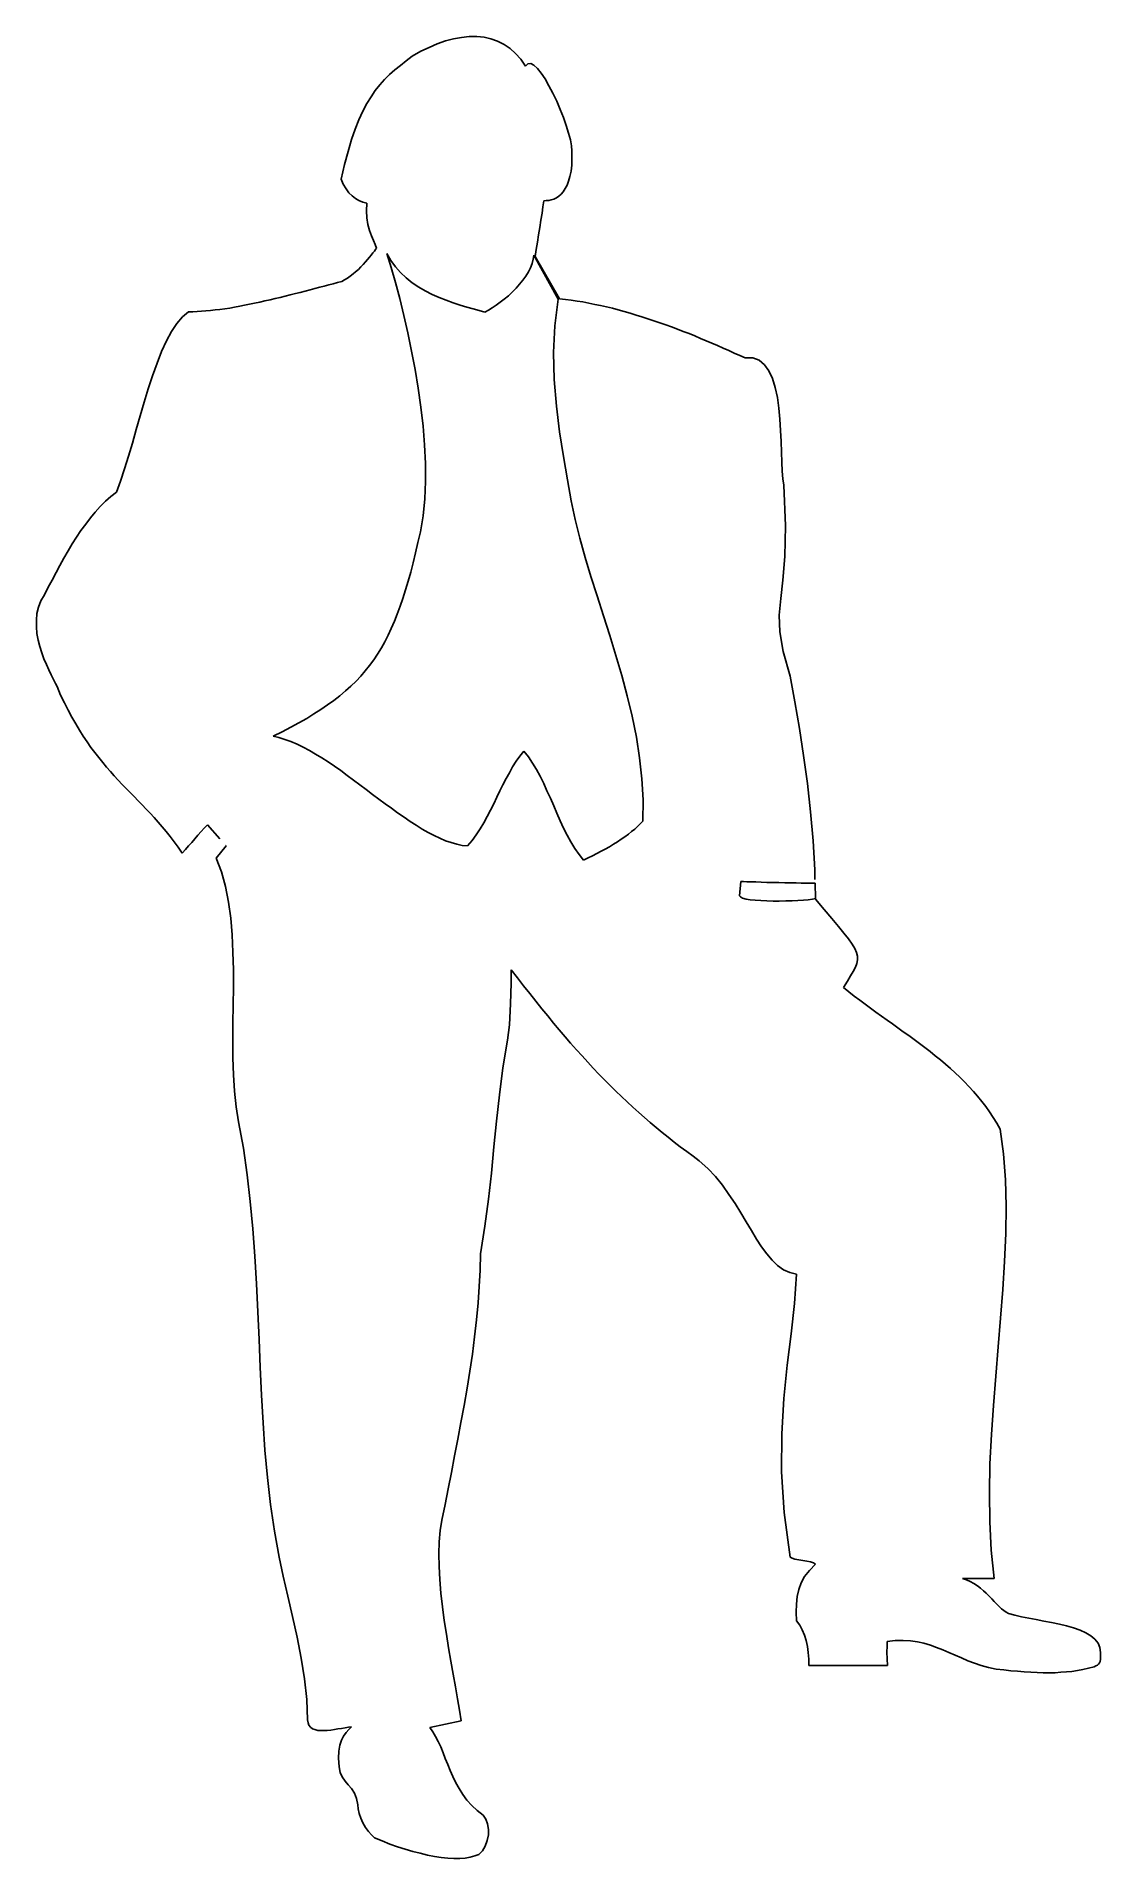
# Model space of a CAD drawing. Header units: millimetres. Extents: x -1620.95 to -1619.87, y 1826.85 to 1828.69.
import ezdxf

# ---------------------------------------------------------------- set-up
doc = ezdxf.new("R2010")
doc.units = ezdxf.units.MM
doc.header["$LTSCALE"] = 10
doc.layers.add('Humanos', color=2, linetype='Continuous')

msp = doc.modelspace()

# ---------------------------------------------------------------- linework, layer by layer
at = {"layer": 'Humanos'}
for p, q in [((-1620.5521, 1828.6832), (-1620.5607, 1828.6792)), ((-1620.5438, 1828.6869), (-1620.5521, 1828.6832)), ((-1620.5354, 1828.6897), (-1620.5438, 1828.6869)), ((-1620.5273, 1828.6919), (-1620.5354, 1828.6897)), ((-1620.5192, 1828.6933), (-1620.5273, 1828.6919)), ((-1620.5115, 1828.6943), (-1620.5192, 1828.6933)), ((-1620.5038, 1828.6943), (-1620.5115, 1828.6943)), ((-1620.4964, 1828.6935), (-1620.5038, 1828.6943)), ((-1620.4895, 1828.6919), (-1620.4964, 1828.6935)), ((-1620.4827, 1828.6895), (-1620.4895, 1828.6919)), ((-1620.4761, 1828.6862), (-1620.4827, 1828.6895)), ((-1620.47, 1828.6821), (-1620.4761, 1828.6862)), ((-1620.4643, 1828.677), (-1620.47, 1828.6821)), ((-1620.5813, 1828.6649), (-1620.587, 1828.6603)), ((-1620.5754, 1828.6696), (-1620.5813, 1828.6649)), ((-1620.5692, 1828.6744), (-1620.5754, 1828.6696)), ((-1620.5607, 1828.6792), (-1620.5692, 1828.6744)), ((-1620.459, 1828.6711), (-1620.4643, 1828.677)), ((-1620.4542, 1828.6641), (-1620.459, 1828.6711)), ((-1620.4518, 1828.6665), (-1620.4542, 1828.6641)), ((-1620.4489, 1828.6667), (-1620.4518, 1828.6665)), ((-1620.4457, 1828.665), (-1620.4489, 1828.6667)), ((-1620.4421, 1828.6617), (-1620.4457, 1828.665)), ((-1620.6022, 1828.6452), (-1620.6068, 1828.6393)), ((-1620.5973, 1828.6505), (-1620.6022, 1828.6452)), ((-1620.5923, 1828.6555), (-1620.5973, 1828.6505)), ((-1620.587, 1828.6603), (-1620.5923, 1828.6555)), ((-1620.4384, 1828.657), (-1620.4421, 1828.6617)), ((-1620.4344, 1828.6511), (-1620.4384, 1828.657)), ((-1620.4305, 1828.6443), (-1620.4344, 1828.6511)), ((-1620.4265, 1828.6366), (-1620.4305, 1828.6443)), ((-1620.6153, 1828.6261), (-1620.6195, 1828.6184)), ((-1620.6111, 1828.6331), (-1620.6153, 1828.6261)), ((-1620.6068, 1828.6393), (-1620.6111, 1828.6331)), ((-1620.4226, 1828.6285), (-1620.4265, 1828.6366)), ((-1620.4191, 1828.6202), (-1620.4226, 1828.6285)), ((-1620.6234, 1828.6098), (-1620.6272, 1828.6002)), ((-1620.6195, 1828.6184), (-1620.6234, 1828.6098)), ((-1620.4158, 1828.612), (-1620.4191, 1828.6202)), ((-1620.4129, 1828.6039), (-1620.4158, 1828.612)), ((-1620.6309, 1828.5896), (-1620.6344, 1828.5776)), ((-1620.6272, 1828.6002), (-1620.6309, 1828.5896)), ((-1620.4105, 1828.5962), (-1620.4129, 1828.6039)), ((-1620.4087, 1828.5892), (-1620.4105, 1828.5962)), ((-1620.4075, 1828.5831), (-1620.4087, 1828.5892)), ((-1620.6344, 1828.5776), (-1620.6381, 1828.5642)), ((-1620.4072, 1828.5782), (-1620.4075, 1828.5831)), ((-1620.4074, 1828.5637), (-1620.4072, 1828.5705)), ((-1620.4072, 1828.5705), (-1620.4072, 1828.5782)), ((-1620.6381, 1828.5642), (-1620.6415, 1828.5495)), ((-1620.4105, 1828.5473), (-1620.4092, 1828.5521)), ((-1620.4092, 1828.5521), (-1620.4081, 1828.5576)), ((-1620.4081, 1828.5576), (-1620.4074, 1828.5637)), ((-1620.6415, 1828.5495), (-1620.6392, 1828.5442)), ((-1620.6392, 1828.5442), (-1620.6364, 1828.5396)), ((-1620.6364, 1828.5396), (-1620.6336, 1828.5357)), ((-1620.6336, 1828.5357), (-1620.6303, 1828.5324)), ((-1620.6303, 1828.5324), (-1620.627, 1828.5299)), ((-1620.4206, 1828.5323), (-1620.4182, 1828.5343)), ((-1620.4182, 1828.5343), (-1620.416, 1828.5367)), ((-1620.416, 1828.5367), (-1620.414, 1828.5398)), ((-1620.414, 1828.5398), (-1620.4121, 1828.5433)), ((-1620.4121, 1828.5433), (-1620.4105, 1828.5473)), ((-1620.627, 1828.5299), (-1620.6234, 1828.5278)), ((-1620.6234, 1828.5278), (-1620.6195, 1828.5262)), ((-1620.6195, 1828.5262), (-1620.6155, 1828.5251)), ((-1620.6155, 1828.5251), (-1620.6158, 1828.5174)), ((-1620.6158, 1828.5174), (-1620.6153, 1828.5102)), ((-1620.4386, 1828.5078), (-1620.4375, 1828.5148)), ((-1620.4375, 1828.5148), (-1620.4366, 1828.5214)), ((-1620.4366, 1828.5214), (-1620.4357, 1828.5275)), ((-1620.4357, 1828.5275), (-1620.4333, 1828.5277)), ((-1620.4333, 1828.5277), (-1620.4307, 1828.5278)), ((-1620.4307, 1828.5278), (-1620.4281, 1828.5284)), ((-1620.4281, 1828.5284), (-1620.4256, 1828.5293)), ((-1620.4256, 1828.5293), (-1620.423, 1828.5306)), ((-1620.423, 1828.5306), (-1620.4206, 1828.5323)), ((-1620.6153, 1828.5102), (-1620.6142, 1828.5036)), ((-1620.6142, 1828.5036), (-1620.6125, 1828.4975)), ((-1620.6125, 1828.4975), (-1620.6107, 1828.492)), ((-1620.441, 1828.4929), (-1620.4397, 1828.5005)), ((-1620.4397, 1828.5005), (-1620.4386, 1828.5078)), ((-1620.6107, 1828.492), (-1620.6087, 1828.4872)), ((-1620.6087, 1828.4872), (-1620.607, 1828.483)), ((-1620.6065, 1828.4781), (-1620.6077, 1828.4764)), ((-1620.607, 1828.483), (-1620.6055, 1828.4795)), ((-1620.6055, 1828.4795), (-1620.6065, 1828.4781)), ((-1620.4445, 1828.4709), (-1620.4434, 1828.4781)), ((-1620.4434, 1828.4781), (-1620.4421, 1828.4854)), ((-1620.4421, 1828.4854), (-1620.441, 1828.4929)), ((-1620.6215, 1828.4604), (-1620.6239, 1828.4579)), ((-1620.619, 1828.463), (-1620.6215, 1828.4604)), ((-1620.6167, 1828.4654), (-1620.619, 1828.463)), ((-1620.6145, 1828.4678), (-1620.6167, 1828.4654)), ((-1620.6127, 1828.4702), (-1620.6145, 1828.4678)), ((-1620.6109, 1828.4724), (-1620.6127, 1828.4702)), ((-1620.6092, 1828.4746), (-1620.6109, 1828.4724)), ((-1620.6077, 1828.4764), (-1620.6092, 1828.4746)), ((-1620.591, 1828.4669), (-1620.5949, 1828.474)), ((-1620.5949, 1828.474), (-1620.5907, 1828.4599)), ((-1620.5864, 1828.4604), (-1620.591, 1828.4669)), ((-1620.5907, 1828.4599), (-1620.5864, 1828.4445)), ((-1620.5811, 1828.4546), (-1620.5864, 1828.4604)), ((-1620.4492, 1828.4595), (-1620.4513, 1828.4553)), ((-1620.4476, 1828.4639), (-1620.4492, 1828.4595)), ((-1620.4465, 1828.4682), (-1620.4476, 1828.4639)), ((-1620.4459, 1828.4724), (-1620.4465, 1828.4682)), ((-1620.4211, 1828.4277), (-1620.4459, 1828.4724)), ((-1620.4197, 1828.4279), (-1620.4445, 1828.4709)), ((-1620.6586, 1828.441), (-1620.6632, 1828.4397)), ((-1620.654, 1828.4423), (-1620.6586, 1828.441)), ((-1620.6494, 1828.4433), (-1620.654, 1828.4423)), ((-1620.645, 1828.4446), (-1620.6494, 1828.4433)), ((-1620.6408, 1828.4457), (-1620.645, 1828.4446)), ((-1620.6379, 1828.4472), (-1620.6408, 1828.4457)), ((-1620.6349, 1828.449), (-1620.6379, 1828.4472)), ((-1620.6322, 1828.4511), (-1620.6349, 1828.449)), ((-1620.6292, 1828.4533), (-1620.6322, 1828.4511)), ((-1620.6267, 1828.4555), (-1620.6292, 1828.4533)), ((-1620.6239, 1828.4579), (-1620.6267, 1828.4555)), ((-1620.5864, 1828.4445), (-1620.582, 1828.4283)), ((-1620.5754, 1828.4492), (-1620.5811, 1828.4546)), ((-1620.5694, 1828.4443), (-1620.5754, 1828.4492)), ((-1620.5627, 1828.4399), (-1620.5694, 1828.4443)), ((-1620.4603, 1828.4428), (-1620.4639, 1828.4388)), ((-1620.457, 1828.4468), (-1620.4603, 1828.4428)), ((-1620.454, 1828.4511), (-1620.457, 1828.4468)), ((-1620.4513, 1828.4553), (-1620.454, 1828.4511)), ((-1620.7343, 1828.4226), (-1620.7394, 1828.4215)), ((-1620.7292, 1828.4235), (-1620.7343, 1828.4226)), ((-1620.7238, 1828.4246), (-1620.7292, 1828.4235)), ((-1620.7187, 1828.4259), (-1620.7238, 1828.4246)), ((-1620.7135, 1828.427), (-1620.7187, 1828.4259)), ((-1620.7084, 1828.4283), (-1620.7135, 1828.427)), ((-1620.7033, 1828.4294), (-1620.7084, 1828.4283)), ((-1620.6981, 1828.4307), (-1620.7033, 1828.4294)), ((-1620.693, 1828.432), (-1620.6981, 1828.4307)), ((-1620.6878, 1828.4333), (-1620.693, 1828.432)), ((-1620.6829, 1828.4345), (-1620.6878, 1828.4333)), ((-1620.6779, 1828.4358), (-1620.6829, 1828.4345)), ((-1620.673, 1828.4371), (-1620.6779, 1828.4358)), ((-1620.668, 1828.4384), (-1620.673, 1828.4371)), ((-1620.6632, 1828.4397), (-1620.668, 1828.4384)), ((-1620.582, 1828.4283), (-1620.5778, 1828.4112)), ((-1620.5561, 1828.436), (-1620.5627, 1828.4399)), ((-1620.549, 1828.4325), (-1620.5561, 1828.436)), ((-1620.542, 1828.4294), (-1620.549, 1828.4325)), ((-1620.5348, 1828.4265), (-1620.542, 1828.4294)), ((-1620.5277, 1828.4241), (-1620.5348, 1828.4265)), ((-1620.5207, 1828.4217), (-1620.5277, 1828.4241)), ((-1620.5139, 1828.4197), (-1620.5207, 1828.4217)), ((-1620.484, 1828.4217), (-1620.488, 1828.4189)), ((-1620.4799, 1828.4246), (-1620.484, 1828.4217)), ((-1620.4759, 1828.4277), (-1620.4799, 1828.4246)), ((-1620.4716, 1828.4312), (-1620.4759, 1828.4277)), ((-1620.4678, 1828.4349), (-1620.4716, 1828.4312)), ((-1620.4639, 1828.4388), (-1620.4678, 1828.4349)), ((-1620.4246, 1828.4007), (-1620.4211, 1828.4277)), ((-1620.4138, 1828.4274), (-1620.4197, 1828.4279)), ((-1620.4079, 1828.4266), (-1620.4138, 1828.4274)), ((-1620.402, 1828.4257), (-1620.4079, 1828.4266)), ((-1620.396, 1828.4248), (-1620.402, 1828.4257)), ((-1620.3901, 1828.4237), (-1620.396, 1828.4248)), ((-1620.384, 1828.4224), (-1620.3901, 1828.4237)), ((-1620.3782, 1828.4211), (-1620.384, 1828.4224)), ((-1620.8081, 1828.4031), (-1620.8137, 1828.3949)), ((-1620.8024, 1828.4099), (-1620.8081, 1828.4031)), ((-1620.7962, 1828.4149), (-1620.8024, 1828.4099)), ((-1620.792, 1828.4149), (-1620.7962, 1828.4149)), ((-1620.7876, 1828.4151), (-1620.792, 1828.4149)), ((-1620.7832, 1828.4154), (-1620.7876, 1828.4151)), ((-1620.7786, 1828.4158), (-1620.7832, 1828.4154)), ((-1620.774, 1828.4162), (-1620.7786, 1828.4158)), ((-1620.7692, 1828.4167), (-1620.774, 1828.4162)), ((-1620.7644, 1828.4173), (-1620.7692, 1828.4167)), ((-1620.7595, 1828.418), (-1620.7644, 1828.4173)), ((-1620.7545, 1828.4187), (-1620.7595, 1828.418)), ((-1620.7495, 1828.4197), (-1620.7545, 1828.4187)), ((-1620.7444, 1828.4206), (-1620.7495, 1828.4197)), ((-1620.7394, 1828.4215), (-1620.7444, 1828.4206)), ((-1620.5778, 1828.4112), (-1620.5738, 1828.3934)), ((-1620.5075, 1828.4178), (-1620.5139, 1828.4197)), ((-1620.5012, 1828.4162), (-1620.5075, 1828.4178)), ((-1620.4955, 1828.4145), (-1620.5012, 1828.4162)), ((-1620.4919, 1828.4165), (-1620.4955, 1828.4145)), ((-1620.488, 1828.4189), (-1620.4919, 1828.4165)), ((-1620.3721, 1828.4198), (-1620.3782, 1828.4211)), ((-1620.366, 1828.4184), (-1620.3721, 1828.4198)), ((-1620.3602, 1828.4167), (-1620.366, 1828.4184)), ((-1620.3541, 1828.4151), (-1620.3602, 1828.4167)), ((-1620.348, 1828.4134), (-1620.3541, 1828.4151)), ((-1620.342, 1828.4116), (-1620.348, 1828.4134)), ((-1620.3361, 1828.4097), (-1620.342, 1828.4116)), ((-1620.33, 1828.4077), (-1620.3361, 1828.4097)), ((-1620.324, 1828.4057), (-1620.33, 1828.4077)), ((-1620.3181, 1828.4037), (-1620.324, 1828.4057)), ((-1620.312, 1828.4017), (-1620.3181, 1828.4037)), ((-1620.8188, 1828.3853), (-1620.8237, 1828.3745)), ((-1620.8137, 1828.3949), (-1620.8188, 1828.3853)), ((-1620.5738, 1828.3934), (-1620.5699, 1828.375)), ((-1620.4259, 1828.3734), (-1620.4246, 1828.4007)), ((-1620.3062, 1828.3995), (-1620.312, 1828.4017)), ((-1620.3001, 1828.3972), (-1620.3062, 1828.3995)), ((-1620.2942, 1828.3949), (-1620.3001, 1828.3972)), ((-1620.2883, 1828.3927), (-1620.2942, 1828.3949)), ((-1620.2825, 1828.3903), (-1620.2883, 1828.3927)), ((-1620.2766, 1828.3879), (-1620.2825, 1828.3903)), ((-1620.2709, 1828.3855), (-1620.2766, 1828.3879)), ((-1620.2652, 1828.3829), (-1620.2709, 1828.3855)), ((-1620.8237, 1828.3745), (-1620.8283, 1828.3627)), ((-1620.5699, 1828.375), (-1620.5662, 1828.3563)), ((-1620.4252, 1828.346), (-1620.4259, 1828.3734)), ((-1620.2593, 1828.3805), (-1620.2652, 1828.3829)), ((-1620.2536, 1828.3781), (-1620.2593, 1828.3805)), ((-1620.2481, 1828.3756), (-1620.2536, 1828.3781)), ((-1620.2424, 1828.373), (-1620.2481, 1828.3756)), ((-1620.2369, 1828.3706), (-1620.2424, 1828.373)), ((-1620.2314, 1828.368), (-1620.2369, 1828.3706)), ((-1620.2237, 1828.368), (-1620.2314, 1828.368)), ((-1620.2171, 1828.3658), (-1620.2237, 1828.368)), ((-1620.8329, 1828.35), (-1620.8372, 1828.3368)), ((-1620.8283, 1828.3627), (-1620.8329, 1828.35)), ((-1620.5662, 1828.3563), (-1620.5631, 1828.3372)), ((-1620.2116, 1828.3612), (-1620.2171, 1828.3658)), ((-1620.2072, 1828.355), (-1620.2116, 1828.3612)), ((-1620.2037, 1828.3471), (-1620.2072, 1828.355)), ((-1620.8372, 1828.3368), (-1620.8414, 1828.3232)), ((-1620.5631, 1828.3372), (-1620.5604, 1828.3181)), ((-1620.423, 1828.319), (-1620.4252, 1828.346)), ((-1620.2009, 1828.3381), (-1620.2037, 1828.3471)), ((-1620.1987, 1828.3278), (-1620.2009, 1828.3381)), ((-1620.8414, 1828.3232), (-1620.8454, 1828.3093)), ((-1620.5604, 1828.3181), (-1620.5582, 1828.2988)), ((-1620.4197, 1828.2929), (-1620.423, 1828.319)), ((-1620.1972, 1828.317), (-1620.1987, 1828.3278)), ((-1620.1961, 1828.3058), (-1620.1972, 1828.317)), ((-1620.8495, 1828.2955), (-1620.8533, 1828.2817)), ((-1620.8454, 1828.3093), (-1620.8495, 1828.2955)), ((-1620.5582, 1828.2988), (-1620.5567, 1828.2799)), ((-1620.4158, 1828.2679), (-1620.4197, 1828.2929)), ((-1620.1954, 1828.2944), (-1620.1961, 1828.3058)), ((-1620.1949, 1828.2832), (-1620.1954, 1828.2944)), ((-1620.8533, 1828.2817), (-1620.8574, 1828.2683)), ((-1620.5567, 1828.2799), (-1620.5558, 1828.261)), ((-1620.1945, 1828.2724), (-1620.1949, 1828.2832)), ((-1620.8612, 1828.2555), (-1620.8653, 1828.2431)), ((-1620.8574, 1828.2683), (-1620.8612, 1828.2555)), ((-1620.5558, 1828.261), (-1620.5558, 1828.2428)), ((-1620.4118, 1828.2444), (-1620.4158, 1828.2679)), ((-1620.1941, 1828.2622), (-1620.1945, 1828.2724)), ((-1620.1937, 1828.2531), (-1620.1941, 1828.2622)), ((-1620.8653, 1828.2431), (-1620.8695, 1828.2319)), ((-1620.5558, 1828.2428), (-1620.5565, 1828.225)), ((-1620.4079, 1828.2231), (-1620.4118, 1828.2444)), ((-1620.193, 1828.2452), (-1620.1937, 1828.2531)), ((-1620.1921, 1828.2389), (-1620.193, 1828.2452)), ((-1620.1904, 1828.1978), (-1620.1921, 1828.2389)), ((-1620.8807, 1828.2226), (-1620.886, 1828.2174)), ((-1620.8752, 1828.2275), (-1620.8807, 1828.2226)), ((-1620.8695, 1828.2319), (-1620.8752, 1828.2275)), ((-1620.5565, 1828.225), (-1620.5582, 1828.2079)), ((-1620.4039, 1828.2042), (-1620.4079, 1828.2231)), ((-1620.8959, 1828.2057), (-1620.9007, 1828.1994)), ((-1620.8912, 1828.2117), (-1620.8959, 1828.2057)), ((-1620.886, 1828.2174), (-1620.8912, 1828.2117)), ((-1620.5582, 1828.2079), (-1620.5609, 1828.1915)), ((-1620.3991, 1828.1851), (-1620.4039, 1828.2042)), ((-1620.9099, 1828.1862), (-1620.9143, 1828.1794)), ((-1620.9055, 1828.193), (-1620.9099, 1828.1862)), ((-1620.9007, 1828.1994), (-1620.9055, 1828.193)), ((-1620.5609, 1828.1915), (-1620.5635, 1828.1807)), ((-1620.3938, 1828.1656), (-1620.3991, 1828.1851)), ((-1620.191, 1828.1665), (-1620.1904, 1828.1978)), ((-1620.9227, 1828.1649), (-1620.9268, 1828.1575)), ((-1620.9185, 1828.1722), (-1620.9227, 1828.1649)), ((-1620.9143, 1828.1794), (-1620.9185, 1828.1722)), ((-1620.5659, 1828.1702), (-1620.5684, 1828.1601)), ((-1620.5635, 1828.1807), (-1620.5659, 1828.1702)), ((-1620.3879, 1828.1462), (-1620.3938, 1828.1656)), ((-1620.193, 1828.1427), (-1620.191, 1828.1665)), ((-1620.9308, 1828.1502), (-1620.9347, 1828.1427)), ((-1620.9268, 1828.1575), (-1620.9308, 1828.1502)), ((-1620.5708, 1828.1506), (-1620.5734, 1828.1414)), ((-1620.5684, 1828.1601), (-1620.5708, 1828.1506)), ((-1620.3817, 1828.1265), (-1620.3879, 1828.1462)), ((-1620.9426, 1828.1278), (-1620.9461, 1828.1216)), ((-1620.9387, 1828.1353), (-1620.9426, 1828.1278)), ((-1620.9347, 1828.1427), (-1620.9387, 1828.1353)), ((-1620.5762, 1828.1326), (-1620.5787, 1828.1241)), ((-1620.5734, 1828.1414), (-1620.5762, 1828.1326)), ((-1620.3752, 1828.1065), (-1620.3817, 1828.1265)), ((-1620.1952, 1828.1238), (-1620.193, 1828.1427)), ((-1620.9501, 1828.1087), (-1620.9507, 1828.1019)), ((-1620.9485, 1828.1153), (-1620.9501, 1828.1087)), ((-1620.9461, 1828.1216), (-1620.9485, 1828.1153)), ((-1620.5844, 1828.1081), (-1620.5874, 1828.1008)), ((-1620.5815, 1828.116), (-1620.5844, 1828.1081)), ((-1620.5787, 1828.1241), (-1620.5815, 1828.116)), ((-1620.1967, 1828.107), (-1620.1952, 1828.1238)), ((-1620.9507, 1828.1019), (-1620.9507, 1828.0953)), ((-1620.9507, 1828.0953), (-1620.9501, 1828.0885)), ((-1620.5905, 1828.0936), (-1620.5936, 1828.0867)), ((-1620.5874, 1828.1008), (-1620.5905, 1828.0936)), ((-1620.3688, 1828.0865), (-1620.3752, 1828.1065)), ((-1620.1961, 1828.09), (-1620.1967, 1828.107)), ((-1620.1928, 1828.0703), (-1620.1961, 1828.09)), ((-1620.9501, 1828.0885), (-1620.9488, 1828.0817)), ((-1620.9488, 1828.0817), (-1620.9472, 1828.0753)), ((-1620.9472, 1828.0753), (-1620.9452, 1828.0688)), ((-1620.6006, 1828.0738), (-1620.6044, 1828.0675)), ((-1620.5971, 1828.08), (-1620.6006, 1828.0738)), ((-1620.5936, 1828.0867), (-1620.5971, 1828.08)), ((-1620.3625, 1828.0661), (-1620.3688, 1828.0865)), ((-1620.1857, 1828.0451), (-1620.1928, 1828.0703)), ((-1620.9452, 1828.0688), (-1620.943, 1828.0628)), ((-1620.943, 1828.0628), (-1620.9406, 1828.0569)), ((-1620.9406, 1828.0569), (-1620.9382, 1828.0514)), ((-1620.6125, 1828.056), (-1620.6169, 1828.0505)), ((-1620.6083, 1828.0617), (-1620.6125, 1828.056)), ((-1620.6044, 1828.0675), (-1620.6083, 1828.0617)), ((-1620.3567, 1828.0457), (-1620.3625, 1828.0661)), ((-1620.9382, 1828.0514), (-1620.9356, 1828.0464)), ((-1620.9356, 1828.0464), (-1620.9334, 1828.0418)), ((-1620.9334, 1828.0418), (-1620.9314, 1828.0378)), ((-1620.9314, 1828.0378), (-1620.9297, 1828.0345)), ((-1620.9297, 1828.0345), (-1620.9261, 1828.026)), ((-1620.6316, 1828.035), (-1620.6369, 1828.0301)), ((-1620.6263, 1828.04), (-1620.6316, 1828.035)), ((-1620.6215, 1828.0451), (-1620.6263, 1828.04)), ((-1620.6169, 1828.0505), (-1620.6215, 1828.0451)), ((-1620.351, 1828.0251), (-1620.3567, 1828.0457)), ((-1620.1809, 1828.0191), (-1620.1857, 1828.0451)), ((-1620.9261, 1828.026), (-1620.9222, 1828.0181)), ((-1620.9222, 1828.0181), (-1620.9183, 1828.0106)), ((-1620.6551, 1828.0159), (-1620.6619, 1828.0113)), ((-1620.6489, 1828.0205), (-1620.6551, 1828.0159)), ((-1620.6428, 1828.0253), (-1620.6489, 1828.0205)), ((-1620.6369, 1828.0301), (-1620.6428, 1828.0253)), ((-1620.346, 1828.0044), (-1620.351, 1828.0251)), ((-1620.1763, 1827.9922), (-1620.1809, 1828.0191)), ((-1620.9183, 1828.0106), (-1620.9147, 1828.0034)), ((-1620.9147, 1828.0034), (-1620.9108, 1827.9968)), ((-1620.9108, 1827.9968), (-1620.907, 1827.9904)), ((-1620.6843, 1827.9978), (-1620.6926, 1827.9933)), ((-1620.6764, 1828.0023), (-1620.6843, 1827.9978)), ((-1620.6691, 1828.0068), (-1620.6764, 1828.0023)), ((-1620.6619, 1828.0113), (-1620.6691, 1828.0068)), ((-1620.3418, 1827.9834), (-1620.346, 1828.0044)), ((-1620.907, 1827.9904), (-1620.9031, 1827.9842)), ((-1620.9031, 1827.9842), (-1620.8992, 1827.9785)), ((-1620.8992, 1827.9785), (-1620.8954, 1827.9728)), ((-1620.7012, 1827.9888), (-1620.7104, 1827.9842)), ((-1620.7104, 1827.9842), (-1620.7045, 1827.9829)), ((-1620.7045, 1827.9829), (-1620.6985, 1827.981)), ((-1620.6926, 1827.9933), (-1620.7012, 1827.9888)), ((-1620.6985, 1827.981), (-1620.6924, 1827.9787)), ((-1620.6924, 1827.9787), (-1620.6862, 1827.9761)), ((-1620.3385, 1827.9623), (-1620.3418, 1827.9834)), ((-1620.1721, 1827.9645), (-1620.1763, 1827.9922)), ((-1620.8954, 1827.9728), (-1620.8913, 1827.9676)), ((-1620.8913, 1827.9676), (-1620.8875, 1827.9625)), ((-1620.8875, 1827.9625), (-1620.8834, 1827.9575)), ((-1620.6862, 1827.9761), (-1620.6799, 1827.973)), ((-1620.6799, 1827.973), (-1620.6737, 1827.9697)), ((-1620.6737, 1827.9697), (-1620.6674, 1827.966)), ((-1620.6674, 1827.966), (-1620.661, 1827.9621)), ((-1620.661, 1827.9621), (-1620.6546, 1827.9581)), ((-1620.4637, 1827.9588), (-1620.4601, 1827.964)), ((-1620.4601, 1827.964), (-1620.456, 1827.9689)), ((-1620.456, 1827.9689), (-1620.4514, 1827.9632)), ((-1620.4514, 1827.9632), (-1620.4472, 1827.957)), ((-1620.3361, 1827.941), (-1620.3385, 1827.9623)), ((-1620.1682, 1827.9362), (-1620.1721, 1827.9645)), ((-1620.8834, 1827.9575), (-1620.8796, 1827.9529)), ((-1620.8796, 1827.9529), (-1620.8755, 1827.9483)), ((-1620.8755, 1827.9483), (-1620.8717, 1827.9439)), ((-1620.8717, 1827.9439), (-1620.8676, 1827.9397)), ((-1620.6546, 1827.9581), (-1620.6482, 1827.9537)), ((-1620.6482, 1827.9537), (-1620.6417, 1827.9493)), ((-1620.6417, 1827.9493), (-1620.6353, 1827.9445)), ((-1620.6353, 1827.9445), (-1620.6289, 1827.9397)), ((-1620.4772, 1827.9349), (-1620.474, 1827.9412)), ((-1620.474, 1827.9412), (-1620.4707, 1827.9472)), ((-1620.4707, 1827.9472), (-1620.4674, 1827.9531)), ((-1620.4674, 1827.9531), (-1620.4637, 1827.9588)), ((-1620.4472, 1827.957), (-1620.4432, 1827.9505)), ((-1620.4432, 1827.9505), (-1620.4395, 1827.9436)), ((-1620.4395, 1827.9436), (-1620.4358, 1827.9362)), ((-1620.335, 1827.9195), (-1620.3361, 1827.941)), ((-1620.8676, 1827.9397), (-1620.8636, 1827.9353)), ((-1620.8636, 1827.9353), (-1620.8596, 1827.9313)), ((-1620.8596, 1827.9313), (-1620.8555, 1827.927)), ((-1620.8555, 1827.927), (-1620.8515, 1827.923)), ((-1620.8515, 1827.923), (-1620.8474, 1827.9188)), ((-1620.6289, 1827.9397), (-1620.6224, 1827.9349)), ((-1620.6224, 1827.9349), (-1620.616, 1827.9302)), ((-1620.616, 1827.9302), (-1620.6096, 1827.9252)), ((-1620.6096, 1827.9252), (-1620.6032, 1827.9204)), ((-1620.4834, 1827.9223), (-1620.4803, 1827.9287)), ((-1620.4803, 1827.9287), (-1620.4772, 1827.9349)), ((-1620.4358, 1827.9362), (-1620.4325, 1827.9289)), ((-1620.4325, 1827.9289), (-1620.429, 1827.9213)), ((-1620.1649, 1827.9074), (-1620.1682, 1827.9362)), ((-1620.8474, 1827.9188), (-1620.8434, 1827.9145)), ((-1620.8434, 1827.9145), (-1620.8394, 1827.9103)), ((-1620.8394, 1827.9103), (-1620.8353, 1827.9061)), ((-1620.8353, 1827.9061), (-1620.8313, 1827.9017)), ((-1620.6032, 1827.9204), (-1620.5967, 1827.9156)), ((-1620.5967, 1827.9156), (-1620.5903, 1827.9111)), ((-1620.5903, 1827.9111), (-1620.5841, 1827.9065)), ((-1620.5841, 1827.9065), (-1620.5776, 1827.9021)), ((-1620.4931, 1827.9028), (-1620.4898, 1827.9092)), ((-1620.4898, 1827.9092), (-1620.4865, 1827.9156)), ((-1620.4865, 1827.9156), (-1620.4834, 1827.9223)), ((-1620.429, 1827.9213), (-1620.4257, 1827.9136)), ((-1620.4257, 1827.9136), (-1620.4224, 1827.9061)), ((-1620.4224, 1827.9061), (-1620.4191, 1827.8984)), ((-1620.3352, 1827.898), (-1620.335, 1827.9195)), ((-1620.1623, 1827.8782), (-1620.1649, 1827.9074)), ((-1620.8313, 1827.9017), (-1620.8272, 1827.8971)), ((-1620.8272, 1827.8971), (-1620.823, 1827.8923)), ((-1620.823, 1827.8923), (-1620.819, 1827.8876)), ((-1620.819, 1827.8876), (-1620.8149, 1827.8824)), ((-1620.7868, 1827.8837), (-1620.7835, 1827.8874)), ((-1620.7835, 1827.8874), (-1620.7804, 1827.8909)), ((-1620.7804, 1827.8909), (-1620.7771, 1827.8943)), ((-1620.7771, 1827.8943), (-1620.7646, 1827.8802)), ((-1620.5776, 1827.9021), (-1620.5714, 1827.8978)), ((-1620.5714, 1827.8978), (-1620.5653, 1827.8938)), ((-1620.5653, 1827.8938), (-1620.5591, 1827.8899)), ((-1620.5591, 1827.8899), (-1620.553, 1827.8866)), ((-1620.553, 1827.8866), (-1620.5471, 1827.8833)), ((-1620.5043, 1827.8842), (-1620.5003, 1827.8901)), ((-1620.5003, 1827.8901), (-1620.4966, 1827.8964)), ((-1620.4966, 1827.8964), (-1620.4931, 1827.9028)), ((-1620.4191, 1827.8984), (-1620.4156, 1827.891)), ((-1620.4156, 1827.891), (-1620.4121, 1827.8839)), ((-1620.3499, 1827.8848), (-1620.3466, 1827.8874)), ((-1620.3466, 1827.8874), (-1620.3434, 1827.8899)), ((-1620.3434, 1827.8899), (-1620.3405, 1827.8927)), ((-1620.3405, 1827.8927), (-1620.3378, 1827.8953)), ((-1620.3378, 1827.8953), (-1620.3352, 1827.898)), ((-1620.8149, 1827.8824), (-1620.8109, 1827.8771)), ((-1620.8109, 1827.8771), (-1620.8067, 1827.8716)), ((-1620.8067, 1827.8716), (-1620.8026, 1827.8657)), ((-1620.8026, 1827.8657), (-1620.7995, 1827.8694)), ((-1620.7995, 1827.8694), (-1620.7962, 1827.873)), ((-1620.7962, 1827.873), (-1620.7931, 1827.8765)), ((-1620.7931, 1827.8765), (-1620.79, 1827.8802)), ((-1620.79, 1827.8802), (-1620.7868, 1827.8837)), ((-1620.7582, 1827.8729), (-1620.7681, 1827.8605)), ((-1620.7587, 1827.8734), (-1620.7582, 1827.8729)), ((-1620.5471, 1827.8833), (-1620.5413, 1827.8806)), ((-1620.5413, 1827.8806), (-1620.5354, 1827.8782)), ((-1620.5354, 1827.8782), (-1620.5297, 1827.8762)), ((-1620.5297, 1827.8762), (-1620.524, 1827.8745)), ((-1620.524, 1827.8745), (-1620.5185, 1827.8734)), ((-1620.5185, 1827.8734), (-1620.5132, 1827.8729)), ((-1620.5132, 1827.8729), (-1620.5086, 1827.8784)), ((-1620.5086, 1827.8784), (-1620.5043, 1827.8842)), ((-1620.4121, 1827.8839), (-1620.4083, 1827.8769)), ((-1620.4083, 1827.8769), (-1620.4042, 1827.8703)), ((-1620.4042, 1827.8703), (-1620.4, 1827.8642)), ((-1620.382, 1827.8651), (-1620.3776, 1827.8675)), ((-1620.3776, 1827.8675), (-1620.3734, 1827.8697)), ((-1620.3734, 1827.8697), (-1620.3692, 1827.8721)), ((-1620.3692, 1827.8721), (-1620.3649, 1827.8747)), ((-1620.3649, 1827.8747), (-1620.3611, 1827.8771)), ((-1620.3611, 1827.8771), (-1620.3572, 1827.8797)), ((-1620.3572, 1827.8797), (-1620.3535, 1827.8822)), ((-1620.3535, 1827.8822), (-1620.3499, 1827.8848)), ((-1620.1607, 1827.8486), (-1620.1623, 1827.8782)), ((-1620.7681, 1827.8605), (-1620.7628, 1827.8466)), ((-1620.4, 1827.8642), (-1620.3954, 1827.8585)), ((-1620.3954, 1827.8585), (-1620.3908, 1827.8607)), ((-1620.3908, 1827.8607), (-1620.3864, 1827.8629)), ((-1620.3864, 1827.8629), (-1620.382, 1827.8651)), ((-1620.1605, 1827.8387), (-1620.1607, 1827.8486)), ((-1620.7628, 1827.8466), (-1620.7587, 1827.8317)), ((-1620.7587, 1827.8317), (-1620.7556, 1827.8159)), ((-1620.2358, 1827.8369), (-1620.2371, 1827.8223)), ((-1620.2331, 1827.8367), (-1620.2358, 1827.8369)), ((-1620.2296, 1827.8365), (-1620.2331, 1827.8367)), ((-1620.2253, 1827.8365), (-1620.2296, 1827.8365)), ((-1620.2204, 1827.8363), (-1620.2253, 1827.8365)), ((-1620.2151, 1827.8361), (-1620.2204, 1827.8363)), ((-1620.2094, 1827.8359), (-1620.2151, 1827.8361)), ((-1620.2033, 1827.8358), (-1620.2094, 1827.8359)), ((-1620.1972, 1827.8358), (-1620.2033, 1827.8358)), ((-1620.1912, 1827.8356), (-1620.1972, 1827.8358)), ((-1620.1853, 1827.8354), (-1620.1912, 1827.8356)), ((-1620.1796, 1827.8354), (-1620.1853, 1827.8354)), ((-1620.1745, 1827.8352), (-1620.1796, 1827.8354)), ((-1620.1699, 1827.8352), (-1620.1745, 1827.8352)), ((-1620.1658, 1827.835), (-1620.1699, 1827.8352)), ((-1620.1625, 1827.835), (-1620.1658, 1827.835)), ((-1620.1603, 1827.835), (-1620.1625, 1827.835)), ((-1620.16, 1827.8196), (-1620.1603, 1827.835)), ((-1620.7556, 1827.8159), (-1620.7534, 1827.7996)), ((-1620.2371, 1827.8223), (-1620.2362, 1827.8211)), ((-1620.2362, 1827.8211), (-1620.234, 1827.82)), ((-1620.234, 1827.82), (-1620.2305, 1827.819)), ((-1620.2305, 1827.819), (-1620.2263, 1827.8183)), ((-1620.2263, 1827.8183), (-1620.2213, 1827.8178)), ((-1620.2213, 1827.8178), (-1620.2156, 1827.8174)), ((-1620.2156, 1827.8174), (-1620.2095, 1827.817)), ((-1620.2095, 1827.817), (-1620.2031, 1827.8168)), ((-1620.2031, 1827.8168), (-1620.1967, 1827.8168)), ((-1620.1967, 1827.8168), (-1620.1901, 1827.817)), ((-1620.1901, 1827.817), (-1620.1838, 1827.8172)), ((-1620.1838, 1827.8172), (-1620.1778, 1827.8174)), ((-1620.1778, 1827.8174), (-1620.1723, 1827.8179)), ((-1620.1723, 1827.8179), (-1620.1673, 1827.8183)), ((-1620.1673, 1827.8183), (-1620.1631, 1827.8189)), ((-1620.1631, 1827.8189), (-1620.16, 1827.8196)), ((-1620.1601, 1827.819), (-1620.1601, 1827.8196)), ((-1620.1511, 1827.8084), (-1620.1601, 1827.819)), ((-1620.7534, 1827.7996), (-1620.7519, 1827.7825)), ((-1620.1434, 1827.7992), (-1620.1511, 1827.8084)), ((-1620.1366, 1827.7911), (-1620.1434, 1827.7992)), ((-1620.7519, 1827.7825), (-1620.7512, 1827.765)), ((-1620.1311, 1827.7843), (-1620.1366, 1827.7911)), ((-1620.1265, 1827.7785), (-1620.1311, 1827.7843)), ((-1620.1229, 1827.7733), (-1620.1265, 1827.7785)), ((-1620.7512, 1827.765), (-1620.7508, 1827.7472)), ((-1620.1201, 1827.7689), (-1620.1229, 1827.7733)), ((-1620.1184, 1827.7649), (-1620.1201, 1827.7689)), ((-1620.1175, 1827.761), (-1620.1184, 1827.7649)), ((-1620.1181, 1827.7537), (-1620.1173, 1827.7573)), ((-1620.1173, 1827.7573), (-1620.1175, 1827.761)), ((-1620.7508, 1827.7472), (-1620.7508, 1827.7294)), ((-1620.4689, 1827.7335), (-1620.4687, 1827.7472)), ((-1620.4687, 1827.7472), (-1620.4625, 1827.739)), ((-1620.4625, 1827.739), (-1620.4562, 1827.7309)), ((-1620.1276, 1827.7355), (-1620.1243, 1827.741)), ((-1620.1243, 1827.741), (-1620.1216, 1827.7456)), ((-1620.1216, 1827.7456), (-1620.1194, 1827.7498)), ((-1620.1194, 1827.7498), (-1620.1181, 1827.7537)), ((-1620.7508, 1827.7294), (-1620.751, 1827.7112)), ((-1620.4694, 1827.7127), (-1620.4689, 1827.7335)), ((-1620.4562, 1827.7309), (-1620.45, 1827.723)), ((-1620.45, 1827.723), (-1620.4439, 1827.7153)), ((-1620.1315, 1827.7292), (-1620.1276, 1827.7355)), ((-1620.1262, 1827.7248), (-1620.1315, 1827.7292)), ((-1620.1206, 1827.7206), (-1620.1262, 1827.7248)), ((-1620.1151, 1827.7164), (-1620.1206, 1827.7206)), ((-1620.751, 1827.7112), (-1620.7512, 1827.6932)), ((-1620.4705, 1827.6914), (-1620.4694, 1827.7127)), ((-1620.4439, 1827.7153), (-1620.4379, 1827.7077)), ((-1620.4379, 1827.7077), (-1620.4318, 1827.7004)), ((-1620.1096, 1827.7123), (-1620.1151, 1827.7164)), ((-1620.1041, 1827.7083), (-1620.1096, 1827.7123)), ((-1620.0986, 1827.7042), (-1620.1041, 1827.7083)), ((-1620.0931, 1827.7002), (-1620.0986, 1827.7042)), ((-1620.7512, 1827.6932), (-1620.7514, 1827.6754)), ((-1620.4726, 1827.6758), (-1620.4705, 1827.6914)), ((-1620.4318, 1827.7004), (-1620.4259, 1827.6932)), ((-1620.4259, 1827.6932), (-1620.42, 1827.6862)), ((-1620.42, 1827.6862), (-1620.4142, 1827.6793)), ((-1620.0874, 1827.6962), (-1620.0931, 1827.7002)), ((-1620.0819, 1827.6923), (-1620.0874, 1827.6962)), ((-1620.0764, 1827.6883), (-1620.0819, 1827.6923)), ((-1620.0709, 1827.6842), (-1620.0764, 1827.6883)), ((-1620.0654, 1827.6804), (-1620.0709, 1827.6842)), ((-1620.7514, 1827.6754), (-1620.7512, 1827.6578)), ((-1620.4772, 1827.6477), (-1620.4726, 1827.6758)), ((-1620.4142, 1827.6793), (-1620.4085, 1827.6727)), ((-1620.4085, 1827.6727), (-1620.4026, 1827.666)), ((-1620.4026, 1827.666), (-1620.3969, 1827.6598)), ((-1620.0598, 1827.6763), (-1620.0654, 1827.6804)), ((-1620.0543, 1827.6723), (-1620.0598, 1827.6763)), ((-1620.049, 1827.6682), (-1620.0543, 1827.6723)), ((-1620.0437, 1827.6642), (-1620.049, 1827.6682)), ((-1620.0385, 1827.66), (-1620.0437, 1827.6642)), ((-1620.7512, 1827.6578), (-1620.7506, 1827.6407)), ((-1620.4808, 1827.6203), (-1620.4772, 1827.6477)), ((-1620.3969, 1827.6598), (-1620.3912, 1827.6536)), ((-1620.3912, 1827.6536), (-1620.3855, 1827.6473)), ((-1620.3855, 1827.6473), (-1620.3798, 1827.6414)), ((-1620.0332, 1827.6558), (-1620.0385, 1827.66)), ((-1620.0281, 1827.6515), (-1620.0332, 1827.6558)), ((-1620.0231, 1827.6471), (-1620.0281, 1827.6515)), ((-1620.0182, 1827.6427), (-1620.0231, 1827.6471)), ((-1620.7506, 1827.6407), (-1620.7497, 1827.624)), ((-1620.3798, 1827.6414), (-1620.3741, 1827.6356)), ((-1620.3741, 1827.6356), (-1620.3684, 1827.6297)), ((-1620.3684, 1827.6297), (-1620.3625, 1827.6242)), ((-1620.0134, 1827.6381), (-1620.0182, 1827.6427)), ((-1620.0088, 1827.6335), (-1620.0134, 1827.6381)), ((-1620.0042, 1827.6288), (-1620.0088, 1827.6335)), ((-1619.9996, 1827.6238), (-1620.0042, 1827.6288)), ((-1620.7497, 1827.624), (-1620.7481, 1827.608)), ((-1620.7481, 1827.608), (-1620.7455, 1827.5928)), ((-1620.4838, 1827.5937), (-1620.4808, 1827.6203)), ((-1620.3625, 1827.6242), (-1620.3569, 1827.6187)), ((-1620.3569, 1827.6187), (-1620.3512, 1827.6132)), ((-1620.3512, 1827.6132), (-1620.3453, 1827.6078)), ((-1619.9954, 1827.6188), (-1619.9996, 1827.6238)), ((-1619.9912, 1827.6137), (-1619.9954, 1827.6188)), ((-1619.9871, 1827.6084), (-1619.9912, 1827.6137)), ((-1619.9833, 1827.6031), (-1619.9871, 1827.6084)), ((-1620.7455, 1827.5928), (-1620.7405, 1827.5663)), ((-1620.4863, 1827.5674), (-1620.4838, 1827.5937)), ((-1620.3453, 1827.6078), (-1620.3394, 1827.6025)), ((-1620.3394, 1827.6025), (-1620.3335, 1827.5974)), ((-1620.3335, 1827.5974), (-1620.3277, 1827.5922)), ((-1620.3277, 1827.5922), (-1620.3218, 1827.5873)), ((-1619.9796, 1827.5974), (-1619.9833, 1827.6031)), ((-1619.9759, 1827.5915), (-1619.9796, 1827.5974)), ((-1619.9726, 1827.5856), (-1619.9759, 1827.5915)), ((-1620.3218, 1827.5873), (-1620.3157, 1827.5821)), ((-1620.3157, 1827.5821), (-1620.3095, 1827.5773)), ((-1620.3095, 1827.5773), (-1620.3034, 1827.5724)), ((-1620.3034, 1827.5724), (-1620.2972, 1827.5676)), ((-1619.9693, 1827.5603), (-1619.9726, 1827.5856)), ((-1620.7405, 1827.5663), (-1620.7367, 1827.5393)), ((-1620.4889, 1827.541), (-1620.4863, 1827.5674)), ((-1620.2972, 1827.5676), (-1620.2907, 1827.5628)), ((-1620.2907, 1827.5628), (-1620.2843, 1827.5581)), ((-1620.2843, 1827.5581), (-1620.2779, 1827.5533)), ((-1620.2779, 1827.5533), (-1620.2692, 1827.5456)), ((-1619.9673, 1827.534), (-1619.9693, 1827.5603)), ((-1620.7367, 1827.5393), (-1620.7336, 1827.5121)), ((-1620.4919, 1827.5143), (-1620.4889, 1827.541)), ((-1620.2692, 1827.5456), (-1620.2615, 1827.5373)), ((-1620.2615, 1827.5373), (-1620.2544, 1827.5285)), ((-1620.2544, 1827.5285), (-1620.2478, 1827.5193)), ((-1620.2478, 1827.5193), (-1620.2415, 1827.5099)), ((-1619.9665, 1827.5072), (-1619.9673, 1827.534)), ((-1620.7336, 1827.5121), (-1620.731, 1827.4844)), ((-1620.4955, 1827.487), (-1620.4919, 1827.5143)), ((-1620.2415, 1827.5099), (-1620.2358, 1827.5006)), ((-1620.2358, 1827.5006), (-1620.2303, 1827.4914)), ((-1619.9669, 1827.4796), (-1619.9665, 1827.5072)), ((-1620.731, 1827.4844), (-1620.729, 1827.4565)), ((-1620.5001, 1827.4589), (-1620.4955, 1827.487)), ((-1620.2303, 1827.4914), (-1620.225, 1827.4826)), ((-1620.225, 1827.4826), (-1620.2198, 1827.4739)), ((-1619.968, 1827.4513), (-1619.9669, 1827.4796)), ((-1620.2198, 1827.4739), (-1620.2147, 1827.466)), ((-1620.2147, 1827.466), (-1620.2094, 1827.4589)), ((-1620.729, 1827.4565), (-1620.7273, 1827.4286)), ((-1620.5012, 1827.426), (-1620.5003, 1827.4425)), ((-1620.5003, 1827.4425), (-1620.5001, 1827.4589)), ((-1620.2094, 1827.4589), (-1620.204, 1827.4524)), ((-1620.204, 1827.4524), (-1620.1985, 1827.4471)), ((-1620.1985, 1827.4471), (-1620.1925, 1827.4429)), ((-1620.1925, 1827.4429), (-1620.186, 1827.4399)), ((-1619.9698, 1827.4227), (-1619.968, 1827.4513)), ((-1620.7273, 1827.4286), (-1620.726, 1827.4003)), ((-1620.5023, 1827.4091), (-1620.5012, 1827.426)), ((-1620.186, 1827.4399), (-1620.1792, 1827.4385)), ((-1620.1792, 1827.4385), (-1620.1814, 1827.4085)), ((-1620.504, 1827.392), (-1620.5023, 1827.4091)), ((-1620.1814, 1827.4085), (-1620.1848, 1827.3779)), ((-1619.9721, 1827.3937), (-1619.9698, 1827.4227)), ((-1620.726, 1827.4003), (-1620.7247, 1827.372)), ((-1620.506, 1827.3747), (-1620.504, 1827.392)), ((-1619.9746, 1827.3645), (-1619.9721, 1827.3937)), ((-1620.7247, 1827.372), (-1620.7235, 1827.3439)), ((-1620.5082, 1827.3573), (-1620.506, 1827.3747)), ((-1620.1848, 1827.3779), (-1620.1886, 1827.3461)), ((-1620.5108, 1827.34), (-1620.5082, 1827.3573)), ((-1619.977, 1827.3349), (-1619.9746, 1827.3645)), ((-1620.7235, 1827.3439), (-1620.7222, 1827.3156)), ((-1620.5135, 1827.3226), (-1620.5108, 1827.34)), ((-1620.1886, 1827.3461), (-1620.1921, 1827.3123)), ((-1619.9794, 1827.3051), (-1619.977, 1827.3349)), ((-1620.7222, 1827.3156), (-1620.7205, 1827.2875)), ((-1620.5166, 1827.3051), (-1620.5135, 1827.3226)), ((-1620.1921, 1827.3123), (-1620.1943, 1827.2765)), ((-1620.5198, 1827.2879), (-1620.5166, 1827.3051)), ((-1619.9814, 1827.2756), (-1619.9794, 1827.3051)), ((-1620.7205, 1827.2875), (-1620.7187, 1827.2596)), ((-1620.5229, 1827.2708), (-1620.5198, 1827.2879)), ((-1620.1943, 1827.2765), (-1620.1945, 1827.2379)), ((-1619.9829, 1827.246), (-1619.9814, 1827.2756)), ((-1620.7187, 1827.2596), (-1620.7161, 1827.232)), ((-1620.5262, 1827.2539), (-1620.5229, 1827.2708)), ((-1620.5295, 1827.2372), (-1620.5262, 1827.2539)), ((-1619.9834, 1827.2164), (-1619.9829, 1827.246)), ((-1620.7161, 1827.232), (-1620.713, 1827.2047)), ((-1620.5359, 1827.2047), (-1620.5328, 1827.2206)), ((-1620.5328, 1827.2206), (-1620.5295, 1827.2372)), ((-1620.1945, 1827.2379), (-1620.1919, 1827.1964)), ((-1620.713, 1827.2047), (-1620.709, 1827.1777)), ((-1620.5391, 1827.1889), (-1620.5359, 1827.2047)), ((-1619.9831, 1827.1872), (-1619.9834, 1827.2164)), ((-1620.5409, 1827.1782), (-1620.5391, 1827.1889)), ((-1620.1919, 1827.1964), (-1620.1857, 1827.1512)), ((-1619.9816, 1827.1582), (-1619.9831, 1827.1872)), ((-1620.709, 1827.1777), (-1620.7042, 1827.1512)), ((-1620.5422, 1827.1545), (-1620.5418, 1827.1666)), ((-1620.5418, 1827.1666), (-1620.5409, 1827.1782)), ((-1620.7042, 1827.1512), (-1620.7001, 1827.1319)), ((-1620.542, 1827.1417), (-1620.5422, 1827.1545)), ((-1620.1857, 1827.1512), (-1620.1838, 1827.1501)), ((-1620.1838, 1827.1501), (-1620.1809, 1827.1492)), ((-1620.1809, 1827.1492), (-1620.177, 1827.1485)), ((-1620.177, 1827.1485), (-1620.173, 1827.1477)), ((-1620.173, 1827.1477), (-1620.1688, 1827.147)), ((-1620.1688, 1827.147), (-1620.1651, 1827.1463)), ((-1620.1651, 1827.1463), (-1620.162, 1827.1453)), ((-1619.9788, 1827.1297), (-1619.9816, 1827.1582)), ((-1620.7001, 1827.1319), (-1620.6955, 1827.1117)), ((-1620.5413, 1827.1284), (-1620.542, 1827.1417)), ((-1620.5402, 1827.1148), (-1620.5413, 1827.1284)), ((-1620.171, 1827.1316), (-1620.1745, 1827.1251)), ((-1620.1662, 1827.1378), (-1620.171, 1827.1316)), ((-1620.1601, 1827.144), (-1620.1662, 1827.1378)), ((-1620.162, 1827.1453), (-1620.1601, 1827.144)), ((-1620.0108, 1827.1297), (-1620.0088, 1827.1297)), ((-1620.0068, 1827.1283), (-1620.0108, 1827.1297)), ((-1620.0088, 1827.1297), (-1620.0068, 1827.1297)), ((-1620.0068, 1827.1297), (-1620.0047, 1827.1297)), ((-1620.0029, 1827.1266), (-1620.0068, 1827.1283)), ((-1620.0047, 1827.1297), (-1620.0027, 1827.1297)), ((-1620.0027, 1827.1297), (-1620.0009, 1827.1297)), ((-1620.0009, 1827.1297), (-1619.9989, 1827.1297)), ((-1619.9989, 1827.1297), (-1619.9969, 1827.1297)), ((-1619.9969, 1827.1297), (-1619.9948, 1827.1297)), ((-1619.9948, 1827.1297), (-1619.9928, 1827.1297)), ((-1619.9928, 1827.1297), (-1619.9908, 1827.1297)), ((-1619.9908, 1827.1297), (-1619.9888, 1827.1297)), ((-1619.9888, 1827.1297), (-1619.9867, 1827.1297)), ((-1619.9867, 1827.1297), (-1619.9849, 1827.1297)), ((-1619.9849, 1827.1297), (-1619.9829, 1827.1297)), ((-1619.9829, 1827.1297), (-1619.9809, 1827.1297)), ((-1619.9809, 1827.1297), (-1619.9788, 1827.1297)), ((-1620.6955, 1827.1117), (-1620.6908, 1827.091)), ((-1620.5385, 1827.1009), (-1620.5402, 1827.1148)), ((-1620.1785, 1827.1112), (-1620.1794, 1827.1036)), ((-1620.177, 1827.1183), (-1620.1785, 1827.1112)), ((-1620.1745, 1827.1251), (-1620.177, 1827.1183)), ((-1619.9992, 1827.1246), (-1620.0029, 1827.1266)), ((-1619.9957, 1827.1222), (-1619.9992, 1827.1246)), ((-1619.9924, 1827.1198), (-1619.9957, 1827.1222)), ((-1619.9895, 1827.117), (-1619.9924, 1827.1198)), ((-1619.9866, 1827.1145), (-1619.9895, 1827.117)), ((-1619.9838, 1827.1117), (-1619.9866, 1827.1145)), ((-1619.9811, 1827.1088), (-1619.9838, 1827.1117)), ((-1620.6908, 1827.091), (-1620.6862, 1827.07)), ((-1620.5367, 1827.0871), (-1620.5385, 1827.1009)), ((-1620.1794, 1827.1036), (-1620.1796, 1827.0954)), ((-1620.1796, 1827.0954), (-1620.1792, 1827.0866)), ((-1619.9785, 1827.1062), (-1619.9811, 1827.1088)), ((-1619.9759, 1827.1036), (-1619.9785, 1827.1062)), ((-1619.9735, 1827.1011), (-1619.9759, 1827.1036)), ((-1619.9711, 1827.0989), (-1619.9735, 1827.1011)), ((-1619.9687, 1827.097), (-1619.9711, 1827.0989)), ((-1619.9664, 1827.0954), (-1619.9687, 1827.097)), ((-1619.964, 1827.0941), (-1619.9664, 1827.0954)), ((-1619.9577, 1827.0924), (-1619.964, 1827.0941)), ((-1619.9509, 1827.0908), (-1619.9577, 1827.0924)), ((-1619.9436, 1827.0893), (-1619.9509, 1827.0908)), ((-1620.5346, 1827.0732), (-1620.5367, 1827.0871)), ((-1620.5323, 1827.0592), (-1620.5346, 1827.0732)), ((-1620.1792, 1827.0866), (-1620.1759, 1827.0823)), ((-1620.1759, 1827.0823), (-1620.1734, 1827.0776)), ((-1620.1734, 1827.0776), (-1620.1712, 1827.0722)), ((-1620.1712, 1827.0722), (-1620.1693, 1827.0667)), ((-1619.9359, 1827.0878), (-1619.9436, 1827.0893)), ((-1619.9282, 1827.0864), (-1619.9359, 1827.0878)), ((-1619.9203, 1827.0849), (-1619.9282, 1827.0864)), ((-1619.9125, 1827.0832), (-1619.9203, 1827.0849)), ((-1619.9052, 1827.0814), (-1619.9125, 1827.0832)), ((-1619.898, 1827.0794), (-1619.9052, 1827.0814)), ((-1619.8914, 1827.0772), (-1619.898, 1827.0794)), ((-1619.8855, 1827.0744), (-1619.8914, 1827.0772)), ((-1619.8804, 1827.0715), (-1619.8855, 1827.0744)), ((-1620.6862, 1827.07), (-1620.682, 1827.0487)), ((-1620.5301, 1827.0456), (-1620.5323, 1827.0592)), ((-1620.1693, 1827.0667), (-1620.168, 1827.0607)), ((-1620.168, 1827.0607), (-1620.1673, 1827.0544)), ((-1620.1673, 1827.0544), (-1620.1668, 1827.0478)), ((-1620.0876, 1827.0548), (-1620.0874, 1827.061)), ((-1620.0874, 1827.048), (-1620.0876, 1827.0548)), ((-1620.0874, 1827.0656), (-1620.079, 1827.0665)), ((-1620.0874, 1827.061), (-1620.0874, 1827.0656)), ((-1620.079, 1827.0665), (-1620.0711, 1827.0667)), ((-1620.0711, 1827.0667), (-1620.0637, 1827.0662)), ((-1620.0637, 1827.0662), (-1620.0565, 1827.0652)), ((-1620.0565, 1827.0652), (-1620.0499, 1827.0638)), ((-1620.0499, 1827.0638), (-1620.0433, 1827.0618)), ((-1620.0433, 1827.0618), (-1620.0371, 1827.0596)), ((-1620.0371, 1827.0596), (-1620.0308, 1827.0572)), ((-1620.0308, 1827.0572), (-1620.0246, 1827.0544)), ((-1620.0246, 1827.0544), (-1620.0183, 1827.0517)), ((-1619.8764, 1827.068), (-1619.8804, 1827.0715)), ((-1619.8732, 1827.064), (-1619.8764, 1827.068)), ((-1619.8714, 1827.0596), (-1619.8732, 1827.064)), ((-1619.8708, 1827.0544), (-1619.8714, 1827.0596)), ((-1619.8707, 1827.0506), (-1619.8708, 1827.0544)), ((-1620.682, 1827.0487), (-1620.6787, 1827.0276)), ((-1620.5277, 1827.0324), (-1620.5301, 1827.0456)), ((-1620.1668, 1827.0478), (-1620.1666, 1827.0412)), ((-1620.1666, 1827.0412), (-1620.0869, 1827.0412)), ((-1620.0869, 1827.0412), (-1620.0874, 1827.048)), ((-1620.0183, 1827.0517), (-1620.0119, 1827.0489)), ((-1620.0119, 1827.0489), (-1620.0055, 1827.0461)), ((-1620.0055, 1827.0461), (-1619.9987, 1827.0436)), ((-1619.9987, 1827.0436), (-1619.9917, 1827.0412)), ((-1619.9917, 1827.0412), (-1619.9844, 1827.0392)), ((-1619.9844, 1827.0392), (-1619.9765, 1827.0375)), ((-1619.9765, 1827.0375), (-1619.9689, 1827.0368)), ((-1619.9689, 1827.0368), (-1619.9618, 1827.036)), ((-1619.9618, 1827.036), (-1619.9548, 1827.0355)), ((-1619.9548, 1827.0355), (-1619.9482, 1827.0349)), ((-1619.9482, 1827.0349), (-1619.9416, 1827.0346)), ((-1619.9054, 1827.0348), (-1619.8997, 1827.0353)), ((-1619.8997, 1827.0353), (-1619.894, 1827.0362)), ((-1619.894, 1827.0362), (-1619.8885, 1827.0371)), ((-1619.8885, 1827.0371), (-1619.8828, 1827.0384)), ((-1619.8828, 1827.0384), (-1619.8773, 1827.0399)), ((-1619.8773, 1827.0399), (-1619.8754, 1827.0408)), ((-1619.8754, 1827.0408), (-1619.8738, 1827.0417)), ((-1619.8738, 1827.0417), (-1619.8727, 1827.0427)), ((-1619.8727, 1827.0427), (-1619.8718, 1827.0439)), ((-1619.8718, 1827.0439), (-1619.8712, 1827.0454)), ((-1619.8712, 1827.0454), (-1619.8708, 1827.0476)), ((-1619.8708, 1827.0476), (-1619.8707, 1827.0506)), ((-1620.6787, 1827.0276), (-1620.6764, 1827.0067)), ((-1620.5255, 1827.0195), (-1620.5277, 1827.0324)), ((-1620.5233, 1827.0074), (-1620.5255, 1827.0195)), ((-1619.9416, 1827.0346), (-1619.9351, 1827.0342)), ((-1619.9351, 1827.0342), (-1619.9289, 1827.034)), ((-1619.9289, 1827.034), (-1619.9228, 1827.034)), ((-1619.9228, 1827.034), (-1619.9169, 1827.034)), ((-1619.9169, 1827.034), (-1619.9111, 1827.0344)), ((-1619.9111, 1827.0344), (-1619.9054, 1827.0348)), ((-1620.6764, 1827.0067), (-1620.6755, 1826.9861)), ((-1620.5212, 1826.9958), (-1620.5233, 1827.0074)), ((-1620.6755, 1826.9861), (-1620.675, 1826.983)), ((-1620.675, 1826.983), (-1620.6741, 1826.9806)), ((-1620.6741, 1826.9806), (-1620.6724, 1826.9786)), ((-1620.5515, 1826.9784), (-1620.5196, 1826.9852)), ((-1620.5196, 1826.9852), (-1620.5212, 1826.9958)), ((-1620.6724, 1826.9786), (-1620.6704, 1826.9771)), ((-1620.6704, 1826.9771), (-1620.668, 1826.9762)), ((-1620.668, 1826.9762), (-1620.6652, 1826.9754)), ((-1620.6652, 1826.9754), (-1620.6623, 1826.9752)), ((-1620.6623, 1826.9752), (-1620.659, 1826.9752)), ((-1620.659, 1826.9752), (-1620.6555, 1826.9754)), ((-1620.6555, 1826.9754), (-1620.652, 1826.9758)), ((-1620.652, 1826.9758), (-1620.6483, 1826.9764)), ((-1620.6483, 1826.9764), (-1620.6447, 1826.9769)), ((-1620.6447, 1826.9769), (-1620.641, 1826.9775)), ((-1620.6412, 1826.9655), (-1620.6428, 1826.9606)), ((-1620.639, 1826.9697), (-1620.6412, 1826.9655)), ((-1620.641, 1826.9775), (-1620.6375, 1826.978)), ((-1620.6364, 1826.9732), (-1620.639, 1826.9697)), ((-1620.6375, 1826.978), (-1620.634, 1826.9786)), ((-1620.6336, 1826.9762), (-1620.6364, 1826.9732)), ((-1620.634, 1826.9786), (-1620.6309, 1826.9789)), ((-1620.6309, 1826.9789), (-1620.6336, 1826.9762)), ((-1620.5484, 1826.974), (-1620.5515, 1826.9784)), ((-1620.5455, 1826.9692), (-1620.5484, 1826.974)), ((-1620.5429, 1826.964), (-1620.5455, 1826.9692)), ((-1620.5403, 1826.9587), (-1620.5429, 1826.964)), ((-1620.6438, 1826.9545), (-1620.6441, 1826.9471)), ((-1620.6441, 1826.9471), (-1620.6434, 1826.9385)), ((-1620.6428, 1826.9606), (-1620.6438, 1826.9545)), ((-1620.5379, 1826.9528), (-1620.5403, 1826.9587)), ((-1620.5358, 1826.947), (-1620.5379, 1826.9528)), ((-1620.5332, 1826.9409), (-1620.5358, 1826.947)), ((-1620.6434, 1826.9385), (-1620.6425, 1826.9328)), ((-1620.6425, 1826.9328), (-1620.6403, 1826.9282)), ((-1620.6403, 1826.9282), (-1620.6375, 1826.924)), ((-1620.6375, 1826.924), (-1620.6342, 1826.9201)), ((-1620.5308, 1826.9347), (-1620.5332, 1826.9409)), ((-1620.528, 1826.9286), (-1620.5308, 1826.9347)), ((-1620.5249, 1826.9223), (-1620.528, 1826.9286)), ((-1620.6342, 1826.9201), (-1620.6309, 1826.9163)), ((-1620.6309, 1826.9163), (-1620.628, 1826.9117)), ((-1620.628, 1826.9117), (-1620.6257, 1826.9064)), ((-1620.6257, 1826.9064), (-1620.6245, 1826.8999)), ((-1620.5216, 1826.9163), (-1620.5249, 1826.9223)), ((-1620.5179, 1826.9104), (-1620.5216, 1826.9163)), ((-1620.5137, 1826.9047), (-1620.5179, 1826.9104)), ((-1620.6245, 1826.8999), (-1620.6241, 1826.8957)), ((-1620.6241, 1826.8957), (-1620.623, 1826.8911)), ((-1620.623, 1826.8911), (-1620.6213, 1826.8864)), ((-1620.5089, 1826.8992), (-1620.5137, 1826.9047)), ((-1620.5034, 1826.8941), (-1620.5089, 1826.8992)), ((-1620.4974, 1826.8893), (-1620.5034, 1826.8941)), ((-1620.4946, 1826.8854), (-1620.4974, 1826.8893)), ((-1620.6213, 1826.8864), (-1620.6193, 1826.8816)), ((-1620.6193, 1826.8816), (-1620.6167, 1826.877)), ((-1620.6167, 1826.877), (-1620.6138, 1826.8729)), ((-1620.6138, 1826.8729), (-1620.6107, 1826.8693)), ((-1620.6107, 1826.8693), (-1620.6074, 1826.8663)), ((-1620.4928, 1826.8805), (-1620.4946, 1826.8854)), ((-1620.4931, 1826.8636), (-1620.492, 1826.8693)), ((-1620.4919, 1826.875), (-1620.4928, 1826.8805)), ((-1620.492, 1826.8693), (-1620.4919, 1826.875)), ((-1620.6074, 1826.8663), (-1620.5997, 1826.8632)), ((-1620.5997, 1826.8632), (-1620.592, 1826.8601)), ((-1620.592, 1826.8601), (-1620.5841, 1826.8573)), ((-1620.5841, 1826.8573), (-1620.5763, 1826.8549)), ((-1620.5763, 1826.8549), (-1620.5688, 1826.8526)), ((-1620.5688, 1826.8526), (-1620.5613, 1826.8507)), ((-1620.5613, 1826.8507), (-1620.5539, 1826.8489)), ((-1620.5016, 1826.8496), (-1620.4979, 1826.8533)), ((-1620.4979, 1826.8533), (-1620.4952, 1826.8581)), ((-1620.4952, 1826.8581), (-1620.4931, 1826.8636)), ((-1620.5539, 1826.8489), (-1620.5468, 1826.8476)), ((-1620.5468, 1826.8476), (-1620.5398, 1826.8465)), ((-1620.5398, 1826.8465), (-1620.5332, 1826.8458)), ((-1620.5332, 1826.8458), (-1620.5269, 1826.8454)), ((-1620.5269, 1826.8454), (-1620.5211, 1826.8456)), ((-1620.5211, 1826.8456), (-1620.5155, 1826.8459)), ((-1620.5155, 1826.8459), (-1620.5104, 1826.8467)), ((-1620.5104, 1826.8467), (-1620.5056, 1826.848)), ((-1620.5056, 1826.848), (-1620.5016, 1826.8496))]:
    msp.add_line(p, q, dxfattribs=at)

doc.saveas('drawing.dxf')
